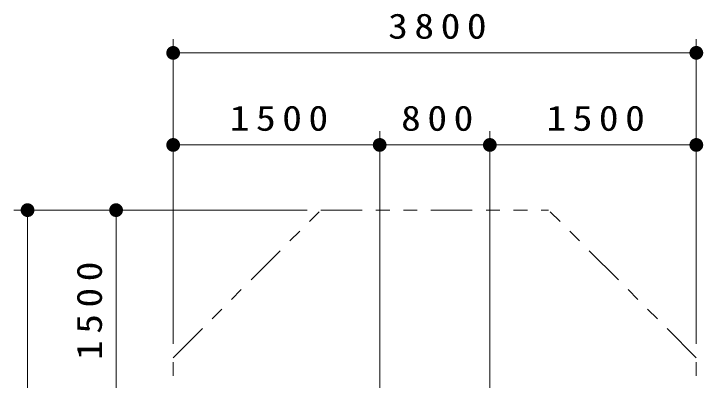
# Model space of a CAD drawing. Units: millimetres on the paper, with parts at other scales. Extents: x 475 to 840, y 104 to 380.
# Drawn here: x 757.6 to 807.6, y 316.3 to 342.9 of the extents above; entities that cross this region are included whole.
import ezdxf

# ---------------------------------------------------------------- set-up
doc = ezdxf.new("R2010")
doc.units = ezdxf.units.MM
doc.linetypes.add('USER3', pattern=[8, 3, -1, 1, -1, 1, -1])
doc.layers.add('LY_1', color=7, linetype='Continuous', lineweight=13)
doc.styles.add('ＭＳ ゴシック', font='')
doc.styles.get('ＭＳ ゴシック').set_extended_font_data('MS Gothic')

# ---------------------------------------------------------------- blocks, each defined once
blk = doc.blocks.new('filled_dot')
at = {"color": 0, "linetype": 'Continuous', "lineweight": -2, "const_width": 1.25}
blk.add_lwpolyline([(-0.625, 0, 1), (0.625, 0, 1)], format="xyb", close=True, dxfattribs=at)

msp = doc.modelspace()

# ---------------------------------------------------------------- linework, layer by layer
at = {"layer": 'LY_1'}
for p, q in [((769.139, 318.947), (769.139, 341.103)), ((807.139, 318.947), (807.139, 341.103)), ((769.139, 340.103), (807.139, 340.103)), ((769.139, 318.947), (769.139, 334.412)), ((784.139, 311.269), (784.139, 334.412)), ((792.139, 311.269), (792.139, 334.412)), ((769.139, 333.412), (784.139, 333.412)), ((784.139, 333.412), (792.139, 333.412)), ((807.139, 333.412), (792.139, 333.412)), ((778.866, 328.674), (757.563, 328.674)), ((758.563, 291.824), (758.563, 328.674)), ((778.866, 328.674), (763.993, 328.674)), ((764.993, 313.674), (764.993, 328.674))]:
    msp.add_line(p, q, dxfattribs=at)
at = {"layer": 'LY_1', "linetype": 'USER3'}
for p, q in [((769.139, 317.947), (779.866, 328.674)), ((779.866, 328.674), (796.412, 328.674)), ((807.139, 317.947), (796.412, 328.674)), ((769.139, 302.625), (769.139, 317.947)), ((807.139, 302.625), (807.139, 317.947))]:
    msp.add_line(p, q, dxfattribs=at)

# ---------------------------------------------------------------- block references
at = {"layer": 'LY_1', "xscale": 0.4, "yscale": 0.4}
for p in [(769.139, 340.103), (769.139, 333.412), (784.139, 333.412), (792.139, 333.412)]:
    msp.add_blockref('filled_dot', p, dxfattribs=at)
for p, rotation in [((807.139, 340.103), 180), ((784.139, 333.412), 180), ((792.139, 333.412), 180), ((807.139, 333.412), 180), ((758.563, 328.674), 270), ((764.993, 328.674), 270)]:
    msp.add_blockref('filled_dot', p, dxfattribs=dict(at, rotation=rotation))

# ---------------------------------------------------------------- texts
at = {"layer": 'LY_1', "char_height": 1.833, "attachment_point": 8, "style": 'ＭＳ ゴシック'}
for s, insert in [('\\T1.33;\\W1.15;3800', (788.567, 341.103)), ('\\T1.33;\\W1.15;1500', (777.06, 334.412)), ('\\T1.33;\\W1.15;800', (788.556, 334.412)), ('\\T1.33;\\W1.15;1500', (800.06, 334.412))]:
    msp.add_mtext(s, dxfattribs=dict(at, insert=insert))
at = {"layer": 'LY_1', "insert": (763.993, 321.595), "char_height": 1.833, "attachment_point": 8, "rotation": 90, "style": 'ＭＳ ゴシック'}
msp.add_mtext('\\T1.33;\\W1.15;1500', dxfattribs=at)

doc.saveas('drawing.dxf')
